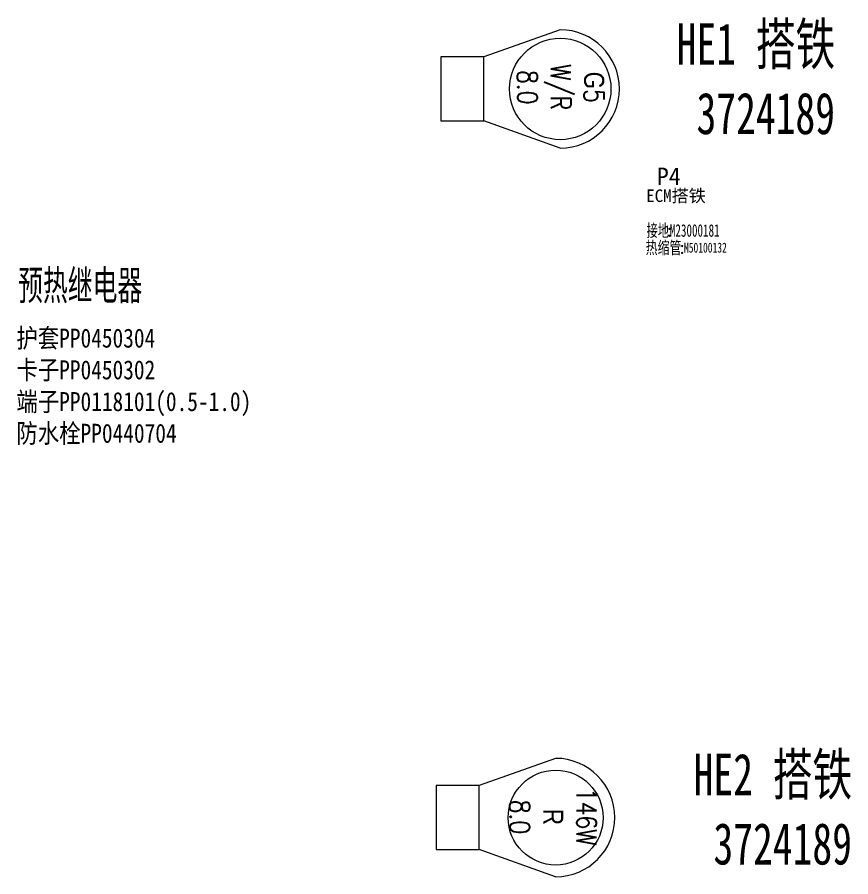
# Model space of a CAD drawing. Header units: millimetres. Extents: x -2653 to 6698, y -4403 to -42.
# Drawn here: x -177.2 to -10.4, y -237.3 to -65.4 of the extents above; entities that cross this region are included whole.
import ezdxf
from ezdxf.enums import TextEntityAlignment as Align

# ---------------------------------------------------------------- set-up
doc = ezdxf.new("R2010")
doc.units = ezdxf.units.MM
doc.header["$MEASUREMENT"] = 0
for name, color, linetype in [('03', 3, 'Continuous'), ('图层1', 172, 'Continuous'), ('文字', 3, 'Continuous'), ('虚拟连接器-功能', 63, 'Continuous'), ('虚拟连接器-名称', 53, 'Continuous'), ('虚拟连接器-编码', 52, 'Continuous'), ('附件-供应商', 43, 'Continuous'), ('附件-名称', 53, 'Continuous'), ('附件-数量', 21, 'Continuous'), ('附件-编码', 52, 'Continuous')]:
    doc.layers.add(name, color=color, linetype=linetype)
for name, color, linetype, plot in [('虚拟连接器-不打印', 1, 'Continuous', False), ('虚拟连接器-位置', 12, 'Continuous', False), ('虚拟连接器-数量', 4, 'Continuous', False), ('附件-不打印', 2, 'Continuous', False)]:
    doc.layers.add(name, color=color, linetype=linetype, plot=plot)
doc.styles.add('CL', font='', dxfattribs={"height": 2})
doc.styles.add('HZTXT', font='txt.shx', dxfattribs={"width": 0.7, "height": 2.5, "bigfont": 'HZTXT.shx'})
doc.styles.add('TE', font='txt.shx', dxfattribs={"width": 0.8, "bigfont": 'HZTXT.SHX'})
doc.styles.add('灯泡', font='', dxfattribs={"width": 0.7})
doc.styles.add('辽宁天海', font='', dxfattribs={"width": 0.7})
doc.styles.get('CL').set_extended_font_data('SimSun')
doc.styles.get('灯泡').set_extended_font_data('NSimSun')
doc.styles.get('辽宁天海').set_extended_font_data('NSimSun')

# ---------------------------------------------------------------- blocks, each defined once
blk = doc.blocks.new('虚拟连接器')
at = {"layer": '文字', "style": 'CL'}
blk.add_text(':', height=2.5, dxfattribs=at).set_placement((-3.97, -3.75), align=Align.MIDDLE_CENTER)
at = {"layer": '虚拟连接器-不打印', "color": 1, "style": 'CL', "width": 0.6, "flags": 5}
blk.add_attdef('备注', (4.91, 5.84), '', height=1, dxfattribs=at)
at = {"layer": '虚拟连接器-不打印', "color": 3, "style": 'CL', "width": 0.6, "flags": 5}
for tag, p in [('供方编码', (-5.23, -0.54)), ('供方零件号', (-5.23, -0.81)), ('范围', (-5.23, -0.27)), ('工位', (-3.85, -0.28)), ('规格', (-1.16, -0.28))]:
    blk.add_attdef(tag, text='', height=0.2, dxfattribs=at).set_placement(p, align=Align.MIDDLE_LEFT)
at = {"layer": '虚拟连接器-不打印', "color": 1, "style": 'CL', "width": 0.6, "flags": 5}
blk.add_attdef('选项', text='', height=0.2, dxfattribs=at).set_placement((-3.85, -0.54), align=Align.MIDDLE_LEFT)
blk.add_attdef('加余量', text='', height=0.2, dxfattribs=at).set_placement((-2.1, -0.28), align=Align.MIDDLE_RIGHT)
at = {"layer": '虚拟连接器-不打印', "color": 1, "style": 'CL', "width": 0.6, "flags": 1}
blk.add_attdef('单位', text='', height=0.2, dxfattribs=at).set_placement((-2.35, -0.54), align=Align.MIDDLE_CENTER)
at = {"layer": '虚拟连接器-不打印', "color": 3, "style": 'CL', "width": 0.65, "flags": 5}
blk.add_attdef('供应商', text='', height=2.5, dxfattribs=at).set_placement((-14.3, -3.75), align=Align.MIDDLE_RIGHT)
at = {"layer": '虚拟连接器-位置', "color": 1, "style": 'CL', "flags": 4}
blk.add_attdef('位置', text='', height=3.5, dxfattribs=at).set_placement((-4.09, 7.07), align=Align.MIDDLE_CENTER)
at = {"layer": '虚拟连接器-功能', "color": 3, "style": 'CL', "flags": 4}
blk.add_attdef('功能', text='', height=2.5, dxfattribs=at).set_placement((-8.62, 3.19), align=Align.MIDDLE_LEFT)
at = {"layer": '虚拟连接器-功能', "color": 3, "style": '灯泡', "width": 0.7, "flags": 12}
blk.add_attdef('ENGLISH', text='', height=2.5, dxfattribs=at).set_placement((-8.62, -0.23), align=Align.MIDDLE_LEFT)
at = {"layer": '虚拟连接器-名称', "color": 3, "style": 'CL', "width": 0.65, "flags": 4}
blk.add_attdef('名称', text='', height=2.5, dxfattribs=at).set_placement((-4.08, -3.75), align=Align.MIDDLE_RIGHT)
at = {"layer": '虚拟连接器-数量', "color": 2, "style": 'CL', "width": 0.8, "flags": 5}
blk.add_attdef('数量', (2.58, 5.87), '', height=1, dxfattribs=at)
at = {"layer": '虚拟连接器-编码', "color": 2, "style": 'CL', "width": 0.65, "flags": 4}
blk.add_attdef('编码', text='', height=2.5, dxfattribs=at).set_placement((-3.87, -3.75), align=Align.MIDDLE_LEFT)
blk = doc.blocks.new('附件')
at = {"layer": '文字', "color": 3, "style": 'CL'}
blk.add_text(':', height=2.5, dxfattribs=at).set_placement((-3.79, -0.38), align=Align.MIDDLE_CENTER)
at = {"layer": '附件-不打印', "color": 3, "style": 'CL', "width": 0.7, "flags": 5}
for tag, p in [('供方编码', (-8.49, -1.62)), ('范围', (-8.49, -1.32)), ('工位', (-6.9, -1.32)), ('位置', (-5.31, -1.32))]:
    blk.add_attdef(tag, text='', height=0.2, dxfattribs=at).set_placement(p, align=Align.MIDDLE_CENTER)
at = {"layer": '附件-不打印', "color": 1, "style": 'CL'}
for tag, width, flags, p in [('选项', 0.7, 13, (-6.9, -1.62)), ('备注', 0.7, 5, (-5.31, -1.62)), ('规格', 0.7, 5, (-3.72, -1.62)), ('单位', 0.6, 1, (-3.72, -1.32))]:
    blk.add_attdef(tag, text='', height=0.2, dxfattribs=dict(at, width=width, flags=flags)).set_placement(p, align=Align.MIDDLE_CENTER)
at = {"layer": '附件-供应商', "color": 3, "style": 'CL', "width": 0.7, "flags": 8}
blk.add_attdef('供应商', text='', height=2.5, dxfattribs=at).set_placement((-13.4, -0.42), align=Align.MIDDLE_RIGHT)
at = {"layer": '附件-名称', "color": 3, "style": 'CL', "width": 0.7, "flags": 4}
blk.add_attdef('名称', text='', height=2.5, dxfattribs=at).set_placement((-3.92, -0.38), align=Align.MIDDLE_RIGHT)
at = {"layer": '附件-数量', "color": 2, "style": 'CL', "width": 0.7, "flags": 2}
blk.add_attdef('*', text='', height=1, dxfattribs=at).set_placement((15.72, -0.38), align=Align.MIDDLE_CENTER)
at = {"layer": '附件-数量', "color": 2, "style": 'CL', "width": 0.7, "flags": 4}
blk.add_attdef('数量', text='', height=1.2, dxfattribs=at).set_placement((16.07, -0.38), align=Align.MIDDLE_LEFT)
at = {"layer": '附件-编码', "color": 2, "style": 'CL', "width": 0.7, "flags": 4}
blk.add_attdef('编码', text='', height=2.5, dxfattribs=at).set_placement((-3.65, -0.38), align=Align.MIDDLE_LEFT)

msp = doc.modelspace()

# ---------------------------------------------------------------- linework, layer by layer
at = {"color": 0, "lineweight": 0}
for p, q in [((-68.55, -67.93), (-83.85, -73.36)), ((-68.55, -91.61), (-83.85, -86.17)), ((-69.47, -213.58), (-84.77, -219.02)), ((-69.47, -237.26), (-84.77, -231.82))]:
    msp.add_line(p, q, dxfattribs=at)
for points in [[(-83.85, -86.17), (-83.85, -73.36), (-92.43, -73.36), (-92.43, -86.17)], [(-84.77, -231.82), (-84.77, -219.02), (-93.35, -219.02), (-93.35, -231.82)]]:
    msp.add_lwpolyline(points, close=True, dxfattribs=at)
for centre, radius in [((-68.55, -79.77), 10.14), ((-69.47, -225.42), 9.49)]:
    msp.add_circle(centre, radius, dxfattribs=at)
for centre in [(-68.55, -79.77), (-69.47, -225.42)]:
    msp.add_arc(centre, 11.84, 270, 90, dxfattribs=at)

# ---------------------------------------------------------------- block references
msp.add_blockref('虚拟连接器', (-42.75, -104.31)).add_auto_attribs({'位置': 'P4', '名称': '接地', '编码': 'M23000181', '功能': 'ECM搭铁'})
ref = msp.add_blockref('附件', (-40.38, -111.11))
ref.add_attrib('名称', '热缩管', dxfattribs={"layer": '附件-名称', "color": 3, "height": 2.5, "style": 'CL', "width": 0.7, "flags": 4}).set_placement((-44.3, -111.49), align=Align.MIDDLE_RIGHT)
ref.add_attrib('编码', 'M50100132', dxfattribs={"layer": '附件-编码', "color": 2, "height": 2, "style": 'CL', "width": 0.7, "flags": 4}).set_placement((-43.8, -111.49), align=Align.MIDDLE_LEFT)

# ---------------------------------------------------------------- texts
at = {"color": 0, "lineweight": 0, "insert": (-176.97, -116.03), "char_height": 5.9296, "width": 55.5908, "attachment_point": 1, "style": '辽宁天海'}
msp.add_mtext('{\\W0.613829;预热继电器}', dxfattribs=at)
at = {"layer": '03', "color": 0, "linetype": 'ByBlock', "lineweight": -3, "char_height": 8.3137, "width": 152.4186, "attachment_point": 1}
for s, insert, style in [('{\\W0.7;\\fSimSun|b0|i0|c134|p2;HE1 搭铁\\P 3724189}', (-45.26, -66.63), '辽宁天海'), ('{\\fSimSun|b0|i0|c134|p2;HE2 搭铁\\P 3724189}', (-41.87, -212.63), 'HZTXT')]:
    msp.add_mtext(s, dxfattribs=dict(at, insert=insert, style=style))
at = {"layer": '03', "color": 0, "lineweight": 0, "char_height": 4, "width": 24.5896, "attachment_point": 5, "rotation": 270, "style": 'TE'}
for s, insert in [('{\\fArial|b0|i0|c0|p32;G}5\\PW/R\\P8.0', (-68.44, -79.43)), ('146W\\P{\\fArial|b0|i0|c0|p32;R\\P}8.0', (-69.94, -225.29))]:
    msp.add_mtext(s, dxfattribs=dict(at, insert=insert))
at = {"layer": '图层1', "color": 0, "lineweight": 0, "insert": (-177.32, -127.67), "char_height": 3.8049, "width": 226.3084, "attachment_point": 1, "style": '辽宁天海'}
msp.add_mtext('{\\W0.8247;护套PP0450304\\P卡子PP0450302\\P端子PP0118101(0.5-1.0)\\P防水栓PP0440704}', dxfattribs=at)

doc.saveas('drawing.dxf')
